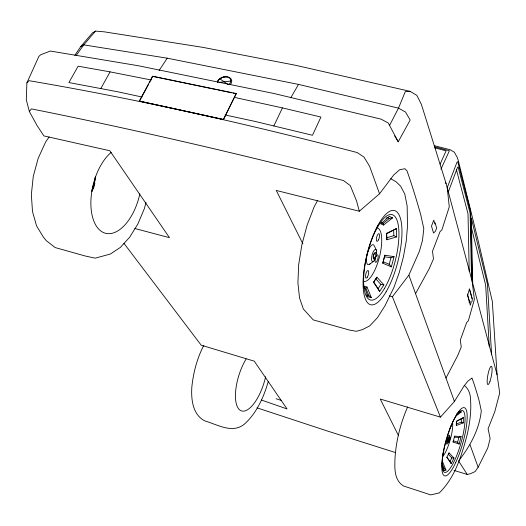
<?xml version="1.0" encoding="UTF-8"?>
<svg xmlns="http://www.w3.org/2000/svg" width="526" height="526" viewBox="0 0 526 526"><rect width="100%" height="100%" fill="white"/><g stroke="black" fill="none" stroke-linecap="round" stroke-linejoin="round"><path stroke-width="0.79" d="M456.325 425.475L456.344 421.365L463.38 417.605L463.321 422.891L456.325 425.475L456.483 421.365L463.38 417.605M456.463 423.923L461.302 422.141L461.335 418.775M74.837 55.355L80.794 46.512L83.759 44.874L167.255 58.189L298.512 84.403L398.491 108.139L405.553 112.058L410.155 120.033L398.228 141.777L388.26 123.018L381.087 119.146L274.059 93.523L138.351 65.75L50.364 51.048L40.699 54.75L38.858 56.427L26.885 82.891L26.3 99.874L29.371 111.551L37.09 125.609L43.862 135.905L109.802 150.752L169.477 237.68L134.748 228.481M386.873 239.771L386.597 233.314L396.374 228.6L396.67 236.897L386.873 239.771L386.597 233.314M382.764 263.191L384.887 255.202L394.073 256.662L391.351 266.879L382.764 263.191L384.887 255.202M454.635 436.139L454.372 437.152L458.856 437.448L461.124 436.573L459.132 444.075L453.083 442.004L454.635 436.139L461.124 436.573M459.132 444.075L457.587 442.241L458.856 437.448M268.175 381.823C263.664 397.327 256.754 412.903 244.61 423.943C232.558 434.167 217.475 424.541 204.884 420.932C192.615 414.823 191.023 399.221 191.839 387.044C193.331 372.605 197.079 358.285 203.799 345.378M391.351 266.879L389.22 264.315L390.956 257.793L394.073 256.662M453.083 442.004L453.405 440.801L457.587 442.241M92.898 187.118L94.069 182.798M91.84 189.899L92.892 188.959L93.483 186.756M92.892 188.959L93.589 188.19L94.798 183.712L94.437 182.627M146.024 202.444L144.334 208.71L137.865 223.984L129.718 237.167L120.349 247.43L110.296 254.051L95.206 258.161L85.245 256.004L55.131 247.562L46.196 240.606L43.191 236.818L36.583 225.93L32.5 211.524L31.35 194.6L33.263 176.434L38.135 158.457L45.571 142.079L49.148 136.931M469.074 302.443L469.416 301.26L467.397 294.034M471.75 301.898L472.368 299.715L469.948 290.885M448.33 191.898L457.528 167.347L458.113 166.952L470.119 213.24L471.546 278.997M415.553 293.666L429.321 268.484L433.47 258.937L432.51 251.257L439.986 231.756L441.965 229.704L449.276 206.784L447.225 187.756L457.015 162.159L457.765 161.686L470.632 211.537L472.118 281.147L474.367 299.445L468.364 320.728L466.654 322.556L460.322 340.072L461.243 347.028L457.719 355.576L445.982 378.043M459.034 460.322C470.237 446.055 479.383 429.19 481.297 410.885L479.298 401.397A344.366 21.934 81.6 0 0 471.973 378.043L467.857 381.14L464.083 385.926L454.425 401.469L440.426 417.131L380.239 399.03L398.32 435.304M407.637 406.914C400.621 423.108 396.111 440.492 395.013 458.133C394.632 468.015 393.935 480.093 403.541 485.991L430.741 494.9L439.269 492.915C455.095 477.523 461.729 455.365 467.187 434.561C469.882 422.845 471.474 410.813 470.494 398.78C470.382 393.533 468.37 388.629 464.228 385.295M440.426 417.131L392.409 296.749L408.873 275.144L419.347 251.421L422.463 240.533L423.811 228.659L420.649 214.378A498.273 49.674 81.9 0 0 407.025 170.924L404.902 168.708L399.622 169.786L393.862 174.803L379.529 193.772L359.317 211.242L276.268 190.451L302.877 243.834M380.929 223.872L381.475 222.649L383.099 223.399L383.533 225.062L392.58 217.902L389.293 216.311L380.929 223.872L383.533 225.062M440.104 164.165L446.101 150.87A2435.919 1415.137 55.6 0 0 434.897 147.839M449.059 452.899L448.415 454.319L451.841 457.89L454.004 458.067L451.19 463.643L446.85 457.225L449.059 452.899L454.004 458.067M373.545 282.311L376.905 277.195L383.908 284.849L379.64 291.457L373.545 282.311L376.905 277.195M440.939 169.155L449.401 150.771A2137.881 1235.16 49.5 0 0 434.298 146.721M273.836 125.957L282.429 107.902L320.926 117.048L312.503 135.267L254.65 121.335L225.089 114.957M223.425 119.593L236.246 93.536L152.652 76.198L139.298 101.077L223.425 119.593L236.246 93.536M451.19 463.643L450.039 461.44L451.841 457.89M454.017 470.415L467.279 474.465L470.5 473.67L475.123 471.559L478.141 467.226L487.806 447.83L490.127 438.631L488.082 428.716L494.769 411.759L499.7 393.014L497.083 374.782L492.316 301.385L478.404 241.631L458.159 160.121L457.186 157.294L454.346 152.218L450.236 149.759L434.364 145.689M389.47 125.615L398.491 108.139L405.349 91.504L410.096 91.34L416.848 95.357L421.181 103.97L422.496 107.883L446.114 183.6L497.083 374.782M317.513 200.511L314.16 206.817L307.125 225.161L301.819 245.004L298.669 264.769L297.907 282.876L299.537 297.972L303.357 308.999L313.259 319.9L349.619 330.091L356.404 331.295L362.434 329.611L369.732 325.89L377.418 317.717L384.999 305.751L393.941 287.38L399.234 272.593L403.409 256.898L406.223 241.204L407.499 226.443L407.15 205.995L404.81 194.127L400.628 186.151L396.203 181.865L390.746 178.682M139.443 101.314L148.595 84.252M149.358 82.832L152.652 76.198M100.782 88.572L110.105 71.878L151.271 80.011M290.766 97.777L298.512 84.403M379.64 291.457L378.141 288.629L380.87 284.421L383.908 284.849M159.095 70.51L167.255 58.189M377.819 226.029L378.72 224.727M76.323 55.269L83.759 44.874L95.495 31.1L104.299 31.836L202.747 47.333L295.152 65.198L410.096 91.34M29.371 111.551L31.33 108.875A1271.546 153.697 17.5 0 1 343.471 180.536L350.296 185.619L356.523 200.827L359.317 211.242M441.952 463.156L442.747 462.183L445.956 470.093L443.898 470.481L443.201 469.409M80.794 46.512L92.392 32.928L95.495 31.1M446.85 457.225L450.039 461.44M26.885 82.891L29.055 80.695A1431.207 294.645 20.6 0 1 357.174 152.54L363.939 157.044L369.614 166.275L379.529 193.772M364.156 287.676L365.846 288.163L367.03 287.018L371.343 297.663L367.878 296.743L367.03 295.527M386.097 218.474L387.248 217.429L389.358 218.441L392.58 217.902M92.32 189.275L93.589 188.19M456.903 413.982L459.395 411.95L461.361 411.917L455.93 416.059M383.099 223.399L389.358 218.441M456.759 414.172L459.053 412.423L461.361 411.917M369.469 264.354L373.361 261.488M386.899 233.643L396.374 228.6M458.33 412.279L459.395 411.95M387.07 237.66L393.849 235.674L396.67 236.897M442.853 468.87L444.168 468.633L445.956 470.093M218.994 82.404L230.835 81.037M384.605 256.793L390.956 257.793M110.105 71.878L78.137 66.191L68.899 82.562L117.226 91.669L141.994 97.014M152.79 76.434L216.271 89.604M217.876 89.939L231.539 92.773M233.15 93.109L236.358 93.773M234.57 97.415L282.429 107.902M139.298 101.077L223.307 119.356M389.247 295.914L392.409 296.749M366.609 294.922L368.831 295.52L371.343 297.663M367.03 287.018L364.314 286.236L367.878 296.743M395.493 452.557L327.179 430.945L257.023 407.847M276.111 398.761L281.515 400.477M261.442 400.036L287.051 408.945L254.242 361.152L201.195 345.201L123.958 243.354M461.302 422.141L463.321 422.891M383.283 261.764L389.22 264.315M469.416 301.26L471.112 302.424L470.323 305.205L467.594 295.448L469.488 288.8L472.184 298.636M219.815 78.795L227.929 84.403M376.024 279.128L380.87 284.421M445.22 182.456L446.114 183.6M373.933 282.311L378.141 288.629M458.573 460.967L467.279 474.465M394.664 135.886L398.228 141.777M94.476 183.094L94.798 183.712M376.36 250.225L374.361 245.984A10.329 3.472 -75.8 0 0 369.324 248.298A10.329 3.472 -75.8 0 0 366.471 261.251A10.329 3.472 -75.8 0 0 370.554 263.316M442.228 463.84L444.168 468.633M365.846 288.163L368.831 295.52M408.873 275.144L454.425 401.469M470.047 444.786L478.141 467.226M442.136 465.365L443.898 470.481M456.384 169.582L468.015 213.819L469.212 271.39M435.107 222.8L436.646 228.106L435.462 231.19L433.529 233.025L431.478 226.088L433.766 220.17L434.897 224.043M471.099 226.265L485.676 285.224L489.259 346.535M447.225 187.756L447.692 190.004M491.56 354.064L487.457 284.224L471.309 218.073L472.716 283.382M393.645 230.381L393.849 235.674M217.481 81.648A7.502 5.194 -18.6 0 1 226.791 76.763M217.514 82.575A6.871 4.833 -19.5 0 1 226.91 76.822A6.871 4.833 -19.5 0 1 228.974 84.469M217.383 81.754A7.634 5.365 -19.5 0 1 227.705 76.895A7.634 5.365 -19.5 0 1 230.533 84.443M446.863 437.415A32.171 7.568 -73.9 0 1 464.852 415.178A32.171 7.568 -73.9 0 1 450.9 467.259A32.171 7.568 -73.9 0 1 444.444 446.442M444.615 445.706A32.171 7.568 -73.9 0 1 446.64 438.158M452.492 421.957A20.192 4.879 -73.8 0 1 450.263 439.677A20.192 4.879 -73.8 0 1 442.741 456.555M448.27 442.294A4.622 1.111 -73.9 0 1 446.377 442.78A4.622 1.111 -73.9 0 1 448.408 435.995A4.622 1.111 -73.9 0 1 449.592 437.882M449.375 438.993A4.622 1.111 -73.9 0 1 449.066 440.15M447.909 439.125A1.703 0.408 -73.9 0 1 448.573 438.073A1.703 0.408 -73.9 0 1 448.711 439.046M448.632 439.46A1.703 0.408 -73.9 0 1 448.376 440.301M448.224 440.676A1.703 0.408 -73.9 0 1 447.573 441.242A1.703 0.408 -73.9 0 1 447.771 439.539M451.361 424.738A2.886 0.697 -74 0 1 449.947 428.197M449.447 437.053A2.873 0.684 -73.9 0 1 449.566 440.111M449.322 440.801A2.873 0.684 -73.9 0 1 448.007 442.169M443.668 450.151A2.9 0.697 -73.7 0 1 442.55 454.924M139.85 193.844A44.197 23.762 -76.1 0 1 96.777 226.713A44.197 23.762 -76.1 0 1 111.19 152.422M95.462 177.065A43.434 24.952 -76.2 0 1 94.516 182.437M93.161 187.782A43.434 24.952 -76.2 0 1 91.965 191.49M95.199 177.084A24.88 14.09 -76.2 0 1 92.004 190.899M92.707 186.513A3.057 1.703 -76.1 0 1 92.477 187.276M265.637 376.688A33.099 13.111 -72.7 0 1 239.448 409.715A33.099 13.111 -72.7 0 1 246.135 359.002M376.583 227.804A27.595 9.271 -75.8 0 1 379.522 256.714A27.595 9.271 -75.8 0 1 363.183 281.219M375.308 258.575A6.319 2.104 -75.8 0 1 371.593 259.969A6.319 2.104 -75.8 0 1 374.177 250.277A6.319 2.104 -75.8 0 1 376.55 253.926M376.274 255.505A6.319 2.104 -75.8 0 1 375.853 257.096M374.44 257.181A2.328 0.776 -75.8 0 1 373.289 257.076A2.328 0.776 -75.8 0 1 374.17 253.762A2.328 0.776 -75.8 0 1 375.17 254.452M375.952 256.504A3.912 1.295 -75.7 0 1 378.187 256.556A3.912 1.295 -75.7 0 1 375.919 262.349A3.912 1.295 -75.7 0 1 375.603 257.405M489.995 381.225A9.323 1.808 -79.3 0 0 491.567 366.372A9.323 1.808 -79.3 0 0 487.319 378.667A9.323 1.808 -79.3 0 0 489.995 381.225M455.72 462.558A35.485 8.317 -73.9 0 0 464.839 407.906A35.485 8.317 -73.9 0 0 442.971 454.891A35.485 8.317 -73.9 0 0 455.72 462.558M448.586 441.275A2.577 0.618 -73.9 0 0 449.204 437.343A2.577 0.618 -73.9 0 0 447.606 440.814A2.577 0.618 -73.9 0 0 448.586 441.275M386.071 291.871A48.57 15.846 -75.8 0 0 397.34 212.346A48.57 15.846 -75.8 0 0 364.196 268.779A48.57 15.846 -75.8 0 0 386.071 291.871M384.591 288.268A44.026 14.412 -75.8 0 0 394.684 216.239A44.026 14.412 -75.8 0 0 364.603 267.563A44.026 14.412 -75.8 0 0 384.591 288.268M374.979 258.115A3.524 1.17 -75.8 0 0 375.702 252.395A3.524 1.17 -75.8 0 0 373.289 256.629A3.524 1.17 -75.8 0 0 374.979 258.115M378.516 239.823A3.952 1.315 -76.1 0 0 378.944 233.695A3.952 1.315 -76.1 0 0 376.373 239.014A3.952 1.315 -76.1 0 0 378.516 239.823M367.437 277.051A3.958 1.328 -75.4 0 0 368.272 270.64A3.958 1.328 -75.4 0 0 365.531 275.4A3.958 1.328 -75.4 0 0 367.437 277.051"/></g></svg>
